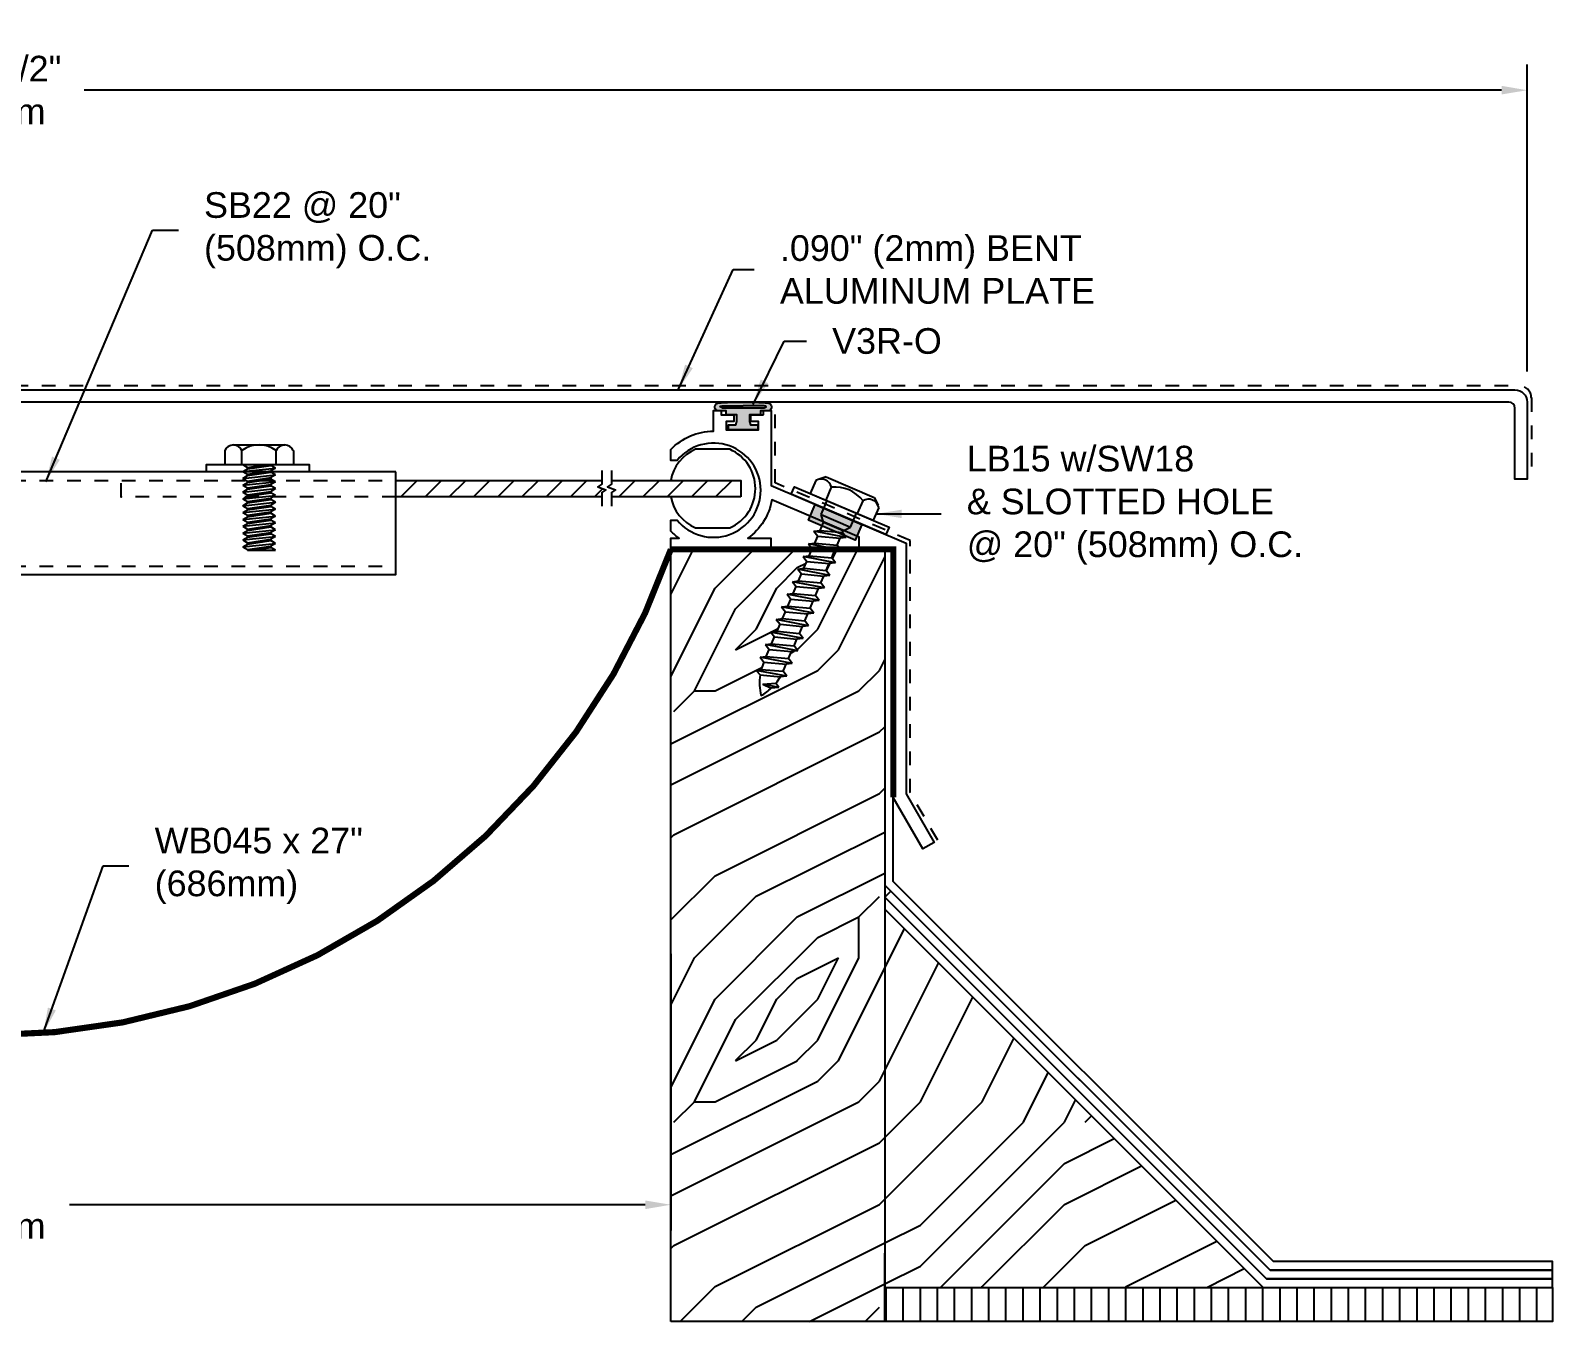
# Model space of a CAD drawing. Header units: inches. Extents: x -5.2 to 61.5, y 1.5 to 13.2.
# Drawn here: x 8.76 to 19.86, y 1.55 to 10.97 of the extents above; entities that cross this region are included whole.
import ezdxf

# ---------------------------------------------------------------- set-up
doc = ezdxf.new("R2010")
doc.units = ezdxf.units.IN
doc.header["$LTSCALE"] = 0.25
doc.header["$MEASUREMENT"] = 0
doc.linetypes.add('DASHED2', pattern=[0.375, 0.25, -0.125])
doc.linetypes.add('HIDDEN', pattern=[0.375, 0.25, -0.125])
for name, color, linetype in [('ANCHORS', 4, 'Continuous'), ('CONDITIONS', 1, 'Continuous'), ('DIMENSIONS', 3, 'Continuous'), ('FILLERS', 2, 'Continuous'), ('METALS', 7, 'Continuous'), ('TEXT', 2, 'Continuous')]:
    doc.layers.add(name, color=color, linetype=linetype)
doc.styles.add('ARIAL', font='arial.ttf')
doc.dimstyles.new('Arial', dxfattribs={"dimtxt": 0.1875, "dimasz": 0.1875, "dimexe": 0.1875, "dimexo": 0.1875, "dimgap": 0.1875, "dimtad": 0, "dimtih": 1, "dimtoh": 1, "dimdec": 4, "dimzin": 3, "dimdsep": 46, "dimlunit": 4, "dimtxsty": 'ARIAL', "dimcen": 0.125, "dimadec": 0, "dimazin": 0, "dimtfac": 1, "dimtdec": 4, "dimtofl": 0, "dimtmove": 0, "dimatfit": 3, "dimfxl": 0, "dimfrac": 2, "dimtolj": 1, "dimtzin": 0, "dimarcsym": 0})
pattern_1 = [(0, (4.6, 0.15), (3, 3), [0.15, -2.85]), (90, (5.8, 1.2), (-3, 3), [0.3, -2.7]), (45, (5.2, 0.9), (3e-16, 3), [0.2121, -0.6363, 0.2121, -0.4242, 1.485, -1.27294]), (45, (4.45, 0), (3e-16, 3), [0.21213, -0.42426, 0.21213, -3.39412]), (45, (5.5, 0.3), (3e-16, 3), [0.21213, -4.0305]), (45, (5.8, 0.15), (3e-16, 3), [0.21213, -4.0305]), (45, (5.35, 0.45), (3e-16, 3), [0.21213, -4.0305]), (45, (5.2, 0.6), (3e-16, 3), [0.42426, -3.8184]), (45, (5.95, 2.85), (3e-16, 3), [0.42426, -3.8184]), (45, (4.9, 0.75), (3e-16, 3), [0.8485, -3.3941]), (45, (4.75, 0.9), (3e-16, 3), [0.8485, -3.3941]), (45, (6.7, 1.8), (3e-16, 3), [0.8485, -3.3941]), (45, (4.6, 1.2), (3e-16, 3), [0.6364, -3.60624]), (45, (4, 1.65), (3e-16, 3), [0.6364, -3.60624]), (45, (4.3, 1.35), (3e-16, 3), [0.6364, -3.60624]), (45, (6.25, 2.25), (3e-16, 3), [1.06066, -3.182]), (45, (5.95, 2.4), (3e-16, 3), [1.06066, -3.182]), (45, (6.25, 1.65), (3e-16, 3), [1.4849, -2.7577]), (26.565, (4.9, 0.45), (3, 1e-09), [0.3354, -6.3728]), (26.565, (5.5, 1.35), (3, 1e-09), [0.3354, -6.3728]), (26.565, (5.35, 1.05), (3, 1e-09), [0.3354, -6.3728]), (26.565, (4.75, 0.15), (3, 1e-09), [0.6708, -6.0374]), (26.565, (5.35, 1.5), (3, 1e-09), [1.00623, -5.70197]), (26.565, (5.05, 1.65), (3, 1e-09), [1.34164, -5.36656]), (26.565, (4.75, 1.8), (3, 1e-09), [1.34164, -5.36656]), (26.565, (4.3, 2.7), (3, 1e-09), [1.34164, -5.36656]), (26.565, (4.3, 2.4), (3, 1e-09), [1.67705, -5.03115]), (26.565, (4.45, 2.1), (3, 1e-09), [1.67705, -5.03115]), (63.435, (5.5, 0.9), (2e-10, 3), [0.3354, -6.3728]), (63.435, (5.05, 0.6), (2e-10, 3), [0.3354, -6.3728]), (63.435, (4.6, 0.15), (2e-10, 3), [0.6708, -6.0374]), (63.435, (5.5, 0.6), (2e-10, 3), [0.6708, -6.0374]), (63.435, (4.3, 0), (2e-10, 3), [1.00623, -5.70197]), (63.435, (4, 0), (2e-10, 3), [1.34164, -5.36656]), (63.435, (6.7, 0.15), (2e-10, 3), [1.34164, -5.36656]), (63.435, (5.65, 0.45), (2e-10, 3), [1.34164, -5.36656]), (63.435, (6.25, 0.15), (2e-10, 3), [1.67705, -5.03115]), (63.435, (5.95, 0.3), (2e-10, 3), [1.67705, -5.03115])]

# ---------------------------------------------------------------- blocks, each defined once
blk = doc.blocks.new('*D3')
at = {"layer": 'Defpoints', "color": 0}
for p in [(3.429, 4.418), (13.429, 4.418), (13.429, 2.4)]:
    blk.add_point(p, dxfattribs=at)
at = {"layer": 'DIMENSIONS', "color": 0, "lineweight": -2}
for p, q in [((3.429, 4.231), (3.429, 2.212)), ((13.429, 4.231), (13.429, 2.212)), ((3.617, 2.4), (7.817, 2.4)), ((13.242, 2.4), (9.041, 2.4))]:
    blk.add_line(p, q, dxfattribs=at)
at = {"layer": 'DIMENSIONS', "color": 0}
for points in [[(3.617, 2.431), (3.617, 2.368), (3.429, 2.4)], [(13.242, 2.431), (13.242, 2.368), (13.429, 2.4)]]:
    blk.add_solid(points, dxfattribs=at)
at = {"layer": 'DIMENSIONS', "color": 0, "insert": (8.429, 2.4), "char_height": 0.1875, "attachment_point": 5, "style": 'ARIAL'}
blk.add_mtext('\\A1;10"\\P254mm', dxfattribs=at)
blk = doc.blocks.new('*D4')
at = {"layer": 'Defpoints', "color": 0}
for p in [(19.679, 10.538), (-2.821, 8.261), (19.679, 8.296)]:
    blk.add_point(p, dxfattribs=at)
at = {"layer": 'DIMENSIONS', "color": 0, "lineweight": -2}
for p, q in [((-2.821, 8.448), (-2.821, 10.726)), ((19.679, 8.484), (19.679, 10.726)), ((-2.633, 10.538), (7.71, 10.538)), ((19.492, 10.538), (9.148, 10.538))]:
    blk.add_line(p, q, dxfattribs=at)
at = {"layer": 'DIMENSIONS', "color": 0}
for points in [[(-2.633, 10.57), (-2.633, 10.507), (-2.821, 10.538)], [(19.492, 10.57), (19.492, 10.507), (19.679, 10.538)]]:
    blk.add_solid(points, dxfattribs=at)
at = {"layer": 'DIMENSIONS', "color": 0, "insert": (8.429, 10.538), "char_height": 0.1875, "attachment_point": 5, "style": 'ARIAL'}
blk.add_mtext('\\A1;1\'-10 1/2"\\P572mm', dxfattribs=at)
blk = doc.blocks.new('LB15')
for p, q in [((-0.19, 0.156), (-0.238, 0.116)), ((-0.19, 0.156), (0.19, 0.156)), ((0.19, 0.156), (0.238, 0.116)), ((-0.25, 0.102), (-0.25, 0)), ((-0.25, 0), (0.25, 0)), ((-0.125, 0), (-0.125, 0.102)), ((-0.117, -0.112), (-0.117, 0)), ((0.117, -0.112), (0.117, 0)), ((0.125, 0), (0.125, 0.102)), ((0.25, 0.102), (0.25, 0)), ((-0.078, -0.158), (-0.117, -0.112)), ((-0.117, -0.112), (0.117, -0.112)), ((0.117, -0.194), (-0.117, -0.244)), ((-0.117, -0.244), (-0.078, -0.221)), ((-0.078, -0.221), (-0.078, -0.158)), ((0.078, -0.158), (-0.078, -0.158)), ((-0.078, -0.221), (0.078, -0.171)), ((-0.078, -0.266), (0.078, -0.216)), ((0.078, -0.158), (0.117, -0.112)), ((0.078, -0.171), (0.078, -0.158)), ((0.117, -0.194), (0.078, -0.171)), ((0.117, -0.194), (0.078, -0.216)), ((0.078, -0.271), (0.078, -0.216)), ((-0.117, -0.244), (-0.078, -0.266)), ((0.117, -0.294), (-0.117, -0.344)), ((-0.117, -0.344), (-0.078, -0.321)), ((-0.078, -0.321), (-0.078, -0.266)), ((-0.078, -0.321), (0.078, -0.271)), ((-0.078, -0.366), (0.078, -0.316)), ((0.117, -0.294), (0.078, -0.271)), ((0.117, -0.294), (0.078, -0.316)), ((0.078, -0.371), (0.078, -0.316)), ((-0.117, -0.344), (-0.078, -0.366)), ((0.117, -0.394), (-0.117, -0.444)), ((-0.117, -0.444), (-0.078, -0.421)), ((-0.117, -0.444), (-0.078, -0.466)), ((-0.078, -0.421), (-0.078, -0.366)), ((-0.078, -0.421), (0.078, -0.371)), ((-0.078, -0.466), (0.078, -0.416)), ((0.117, -0.394), (0.078, -0.371)), ((0.117, -0.394), (0.078, -0.416)), ((0.078, -0.471), (0.078, -0.416)), ((0.117, -0.494), (-0.117, -0.544)), ((-0.117, -0.544), (-0.078, -0.521)), ((-0.117, -0.544), (-0.078, -0.566)), ((-0.078, -0.521), (-0.078, -0.466)), ((-0.078, -0.521), (0.078, -0.471)), ((-0.078, -0.566), (0.078, -0.516)), ((0.117, -0.494), (0.078, -0.471)), ((0.117, -0.494), (0.078, -0.516)), ((0.078, -0.571), (0.078, -0.516)), ((0.117, -0.594), (-0.117, -0.644)), ((-0.117, -0.644), (-0.078, -0.621)), ((-0.117, -0.644), (-0.078, -0.666)), ((-0.078, -0.621), (-0.078, -0.566)), ((-0.078, -0.621), (0.078, -0.571)), ((-0.078, -0.666), (0.078, -0.616)), ((-0.078, -0.721), (-0.078, -0.666)), ((0.117, -0.594), (0.078, -0.571)), ((0.117, -0.594), (0.078, -0.616)), ((0.078, -0.671), (0.078, -0.616)), ((0.117, -0.694), (-0.117, -0.744)), ((-0.117, -0.744), (-0.078, -0.721)), ((-0.117, -0.744), (-0.078, -0.766)), ((-0.078, -0.721), (0.078, -0.671)), ((-0.078, -0.766), (0.078, -0.716)), ((-0.078, -0.821), (-0.078, -0.766)), ((-0.078, -0.821), (0.078, -0.771)), ((0.117, -0.694), (0.078, -0.671)), ((0.117, -0.694), (0.078, -0.716)), ((0.078, -0.771), (0.078, -0.716)), ((0.117, -0.794), (0.078, -0.771)), ((0.117, -0.794), (-0.117, -0.844)), ((-0.117, -0.844), (-0.078, -0.821)), ((-0.117, -0.844), (-0.078, -0.866)), ((-0.078, -0.866), (0.078, -0.816)), ((-0.078, -0.921), (-0.078, -0.866)), ((-0.078, -0.921), (0.078, -0.871)), ((0.117, -0.794), (0.078, -0.816)), ((0.078, -0.871), (0.078, -0.816)), ((0.117, -0.894), (0.078, -0.871)), ((0.117, -0.894), (-0.117, -0.944)), ((-0.117, -0.944), (-0.078, -0.921)), ((-0.117, -0.944), (-0.078, -0.966)), ((0.117, -0.994), (-0.117, -1.044)), ((-0.078, -0.966), (0.078, -0.916)), ((-0.078, -1.021), (-0.078, -0.966)), ((-0.078, -1.021), (0.078, -0.971)), ((0.117, -0.894), (0.078, -0.916)), ((0.078, -0.971), (0.078, -0.916)), ((0.117, -0.994), (0.078, -0.971)), ((0.117, -0.994), (0.078, -1.016)), ((-0.117, -1.044), (-0.078, -1.021)), ((-0.117, -1.044), (-0.078, -1.066)), ((0.117, -1.094), (-0.117, -1.144)), ((-0.078, -1.066), (0.078, -1.016)), ((-0.078, -1.121), (-0.078, -1.066)), ((-0.078, -1.121), (0.078, -1.071)), ((0.078, -1.071), (0.078, -1.016)), ((0.117, -1.094), (0.078, -1.071)), ((0.117, -1.094), (0.078, -1.116)), ((-0.117, -1.144), (-0.078, -1.121)), ((-0.117, -1.144), (-0.078, -1.166)), ((0.117, -1.194), (-0.117, -1.244)), ((-0.117, -1.244), (-0.078, -1.221)), ((-0.078, -1.166), (0.078, -1.116)), ((-0.078, -1.221), (-0.078, -1.166)), ((-0.078, -1.221), (0.078, -1.171)), ((-0.078, -1.266), (0.078, -1.216)), ((0.078, -1.171), (0.078, -1.116)), ((0.117, -1.194), (0.078, -1.171)), ((0.117, -1.194), (0.078, -1.216)), ((0.078, -1.266), (0.078, -1.216)), ((-0.117, -1.244), (-0.078, -1.266)), ((0.117, -1.294), (-0.105, -1.344)), ((-0.105, -1.344), (-0.074, -1.323)), ((-0.074, -1.323), (0.078, -1.271)), ((-0.066, -1.362), (0.075, -1.317)), ((0.117, -1.294), (0.075, -1.317)), ((0.117, -1.294), (0.078, -1.271)), ((-0.105, -1.344), (-0.066, -1.362)), ((-0.022, -1.418), (0.063, -1.374)), ((0.096, -1.393), (-0.022, -1.418)), ((-0.022, -1.418), (0.047, -1.42)), ((0.096, -1.393), (0.047, -1.42)), ((0.096, -1.393), (0.063, -1.374))]:
    blk.add_line(p, q)
for centre, radius, start, end in [((-0.188, 0.057), 0.077, 35.7751, 144.2249), ((0, -0.126), 0.26, 61.2813, 118.7187), ((0.187, 0.057), 0.077, 35.7751, 144.2249), ((0.311, -1.266), 0.389, 180, 188.3837), ((-0.311, -1.266), 0.389, 343.9655, 352.4485), ((-0.311, -1.266), 0.389, 359.2771, 0), ((0.311, -1.266), 0.389, 194.3207, 216.9667), ((-0.311, -1.266), 0.389, 323.0333, 336.7752)]:
    blk.add_arc(centre, radius, start, end)
blk = doc.blocks.new('H1458S')
for p, q in [((-0.188, 0.144), (0.187, 0.144)), ((-0.25, 0.104), (-0.25, 0)), ((-0.25, 0), (0.25, 0)), ((-0.125, 0), (-0.125, 0.104)), ((-0.119, 0), (-0.085, -0.02)), ((-0.085, -0.02), (0.048, 0)), ((0.125, 0), (0.125, 0.104)), ((0.25, 0.104), (0.25, 0)), ((-0.119, -0.05), (0.119, -0.025)), ((-0.119, -0.05), (-0.085, -0.03)), ((-0.119, -0.05), (-0.085, -0.07)), ((-0.119, -0.1), (0.119, -0.075)), ((-0.119, -0.1), (-0.085, -0.08)), ((-0.119, -0.1), (-0.085, -0.12)), ((-0.085, -0.03), (0.085, -0.005)), ((-0.085, -0.02), (-0.085, -0.03)), ((-0.085, -0.07), (0.085, -0.045)), ((-0.085, -0.08), (0.085, -0.055)), ((-0.085, -0.07), (-0.085, -0.08)), ((-0.085, -0.12), (0.085, -0.095)), ((-0.085, -0.13), (0.085, -0.105)), ((0.094, 0), (0.085, -0.005)), ((0.119, -0.025), (0.085, -0.005)), ((0.119, -0.025), (0.085, -0.045)), ((0.085, -0.045), (0.085, -0.055)), ((0.119, -0.075), (0.085, -0.055)), ((0.119, -0.075), (0.085, -0.095)), ((0.085, -0.095), (0.085, -0.105)), ((0.119, -0.125), (0.085, -0.105)), ((-0.119, -0.15), (0.119, -0.125)), ((-0.119, -0.15), (-0.085, -0.13)), ((-0.119, -0.15), (-0.085, -0.17)), ((-0.119, -0.2), (0.119, -0.175)), ((-0.119, -0.2), (-0.085, -0.18)), ((-0.119, -0.2), (-0.085, -0.22)), ((-0.085, -0.12), (-0.085, -0.13)), ((-0.085, -0.17), (0.085, -0.145)), ((-0.085, -0.18), (0.085, -0.155)), ((-0.085, -0.17), (-0.085, -0.18)), ((-0.085, -0.22), (0.085, -0.195)), ((-0.085, -0.23), (0.085, -0.205)), ((-0.085, -0.22), (-0.085, -0.23)), ((0.119, -0.125), (0.085, -0.145)), ((0.085, -0.145), (0.085, -0.155)), ((0.119, -0.175), (0.085, -0.155)), ((0.119, -0.175), (0.085, -0.195)), ((0.085, -0.195), (0.085, -0.205)), ((0.119, -0.225), (0.085, -0.205)), ((-0.119, -0.25), (0.119, -0.225)), ((-0.119, -0.25), (-0.085, -0.23)), ((-0.119, -0.25), (-0.085, -0.27)), ((-0.119, -0.3), (0.119, -0.275)), ((-0.119, -0.3), (-0.085, -0.28)), ((-0.119, -0.3), (-0.085, -0.32)), ((-0.119, -0.35), (0.119, -0.325)), ((-0.119, -0.35), (-0.085, -0.33)), ((-0.085, -0.27), (0.085, -0.245)), ((-0.085, -0.28), (0.085, -0.255)), ((-0.085, -0.27), (-0.085, -0.28)), ((-0.085, -0.32), (0.085, -0.295)), ((-0.085, -0.33), (0.085, -0.305)), ((-0.085, -0.32), (-0.085, -0.33)), ((0.119, -0.225), (0.085, -0.245)), ((0.085, -0.245), (0.085, -0.255)), ((0.119, -0.275), (0.085, -0.255)), ((0.119, -0.275), (0.085, -0.295)), ((0.085, -0.295), (0.085, -0.305)), ((0.119, -0.325), (0.085, -0.305)), ((0.119, -0.325), (0.085, -0.345)), ((-0.119, -0.35), (-0.085, -0.37)), ((-0.119, -0.4), (0.119, -0.375)), ((-0.119, -0.4), (-0.085, -0.38)), ((-0.119, -0.4), (-0.085, -0.42)), ((-0.119, -0.45), (0.119, -0.425)), ((-0.119, -0.45), (-0.085, -0.43)), ((-0.085, -0.37), (0.085, -0.345)), ((-0.085, -0.38), (0.085, -0.355)), ((-0.085, -0.37), (-0.085, -0.38)), ((-0.085, -0.42), (0.085, -0.395)), ((-0.085, -0.43), (0.085, -0.405)), ((-0.085, -0.42), (-0.085, -0.43)), ((0.085, -0.345), (0.085, -0.355)), ((0.119, -0.375), (0.085, -0.355)), ((0.119, -0.375), (0.085, -0.395)), ((0.085, -0.395), (0.085, -0.405)), ((0.119, -0.425), (0.085, -0.405)), ((0.119, -0.425), (0.085, -0.445)), ((-0.119, -0.45), (-0.085, -0.47)), ((-0.119, -0.5), (0.119, -0.475)), ((-0.119, -0.5), (-0.085, -0.48)), ((-0.119, -0.5), (-0.085, -0.52)), ((-0.119, -0.55), (0.119, -0.525)), ((-0.119, -0.55), (-0.085, -0.53)), ((-0.119, -0.55), (-0.085, -0.57)), ((-0.085, -0.47), (0.085, -0.445)), ((-0.085, -0.48), (0.085, -0.455)), ((-0.085, -0.47), (-0.085, -0.48)), ((-0.085, -0.52), (0.085, -0.495)), ((-0.085, -0.53), (0.085, -0.505)), ((-0.085, -0.52), (-0.085, -0.53)), ((-0.085, -0.57), (0.085, -0.545)), ((-0.085, -0.58), (0.085, -0.555)), ((0.085, -0.445), (0.085, -0.455)), ((0.119, -0.475), (0.085, -0.455)), ((0.119, -0.475), (0.085, -0.495)), ((0.085, -0.495), (0.085, -0.505)), ((0.119, -0.525), (0.085, -0.505)), ((0.119, -0.525), (0.085, -0.545)), ((0.085, -0.545), (0.085, -0.555)), ((0.119, -0.575), (0.085, -0.555)), ((-0.119, -0.6), (0.119, -0.575)), ((-0.119, -0.6), (-0.085, -0.58)), ((-0.119, -0.6), (-0.085, -0.62)), ((-0.085, -0.57), (-0.085, -0.58)), ((-0.085, -0.62), (0.085, -0.595)), ((-0.085, -0.62), (-0.085, -0.625)), ((-0.085, -0.625), (0.119, -0.625)), ((-0.048, -0.625), (0.085, -0.605)), ((0.119, -0.575), (0.085, -0.595)), ((0.085, -0.595), (0.085, -0.605)), ((0.119, -0.625), (0.085, -0.605))]:
    blk.add_line(p, q)
for centre, radius, start, end in [((-0.188, 0.075), 0.0688, 24.7615, 155.2385), ((0, -0.071), 0.215, 54.5107, 125.4893), ((0.187, 0.075), 0.0688, 24.7615, 155.2385)]:
    blk.add_arc(centre, radius, start, end)
blk = doc.blocks.new('RIVNUT')
for p, q in [((-0.143, 0.381), (-0.143, -0.063)), ((-0.143, 0.381), (0.189, 0.381)), ((0.189, 0.381), (0.189, -0.063)), ((-0.143, -0.063), (0.189, -0.063)), ((-0.144, -0.119), (0.191, -0.119))]:
    blk.add_line(p, q)
for centre, start, end in [((-0.143, -0.091), 90, 267.037), ((0.189, -0.091), 272.963, 90)]:
    blk.add_arc(centre, 0.028, start, end)
blk = doc.blocks.new('SB22')
at = {"layer": 'METALS'}
h = blk.add_hatch(dxfattribs=at)
h.set_pattern_fill('ANSI31', color=256, style=0)
h.paths.add_polyline_path([(3.907, 7.661), (3.907, 7.689), (3.391, 7.689), (3.391, 7.569), (3.907, 7.569), (3.907, 7.601), (3.935, 7.62), (3.878, 7.641)])
h.paths.add_polyline_path([(5.422, 7.689), (3.977, 7.689), (3.977, 7.661), (3.948, 7.641), (4.005, 7.62), (3.977, 7.601), (3.977, 7.569), (5.422, 7.569)])
h.paths.add_polyline_path([(12.954, 7.62), (12.896, 7.641), (12.925, 7.661), (12.925, 7.689), (11.421, 7.689), (11.421, 7.569), (12.925, 7.569), (12.925, 7.601)])
h.paths.add_polyline_path([(13.939, 7.689), (13.428, 7.689), (12.995, 7.689), (12.995, 7.661), (12.966, 7.641), (13.024, 7.62), (12.995, 7.601), (12.995, 7.569), (13.939, 7.569)])
blk.add_line((7.413, 7.569), (7.413, 7.689))
at = {"linetype": 'HIDDEN'}
blk.add_line((5.422, 7.569), (7.413, 7.569), dxfattribs=at)
for points in [[(3.432, 7.555), (3.391, 7.569), (3.391, 7.689), (3.432, 7.704, 0.233897), (3.254, 7.916), (3.004, 7.916, 0.654654), (3.004, 7.343), (3.254, 7.343, 0.233897)], [(13.939, 7.569), (13.428, 7.569, 0.246328), (13.609, 7.343), (13.859, 7.343, 0.654654), (13.859, 7.916), (13.609, 7.916, 0.246328), (13.428, 7.689), (13.939, 7.689)]]:
    blk.add_lwpolyline(points, format="xyb", close=True)
blk.add_lwpolyline([(6.037, 7.752), (6.037, 7.804), (6.787, 7.804), (6.787, 7.752)], close=True)
for points in [[(3.907, 7.761), (3.907, 7.661), (3.878, 7.641), (3.935, 7.62), (3.907, 7.601), (3.907, 7.501)], [(3.977, 7.761), (3.977, 7.661), (3.948, 7.641), (4.005, 7.62), (3.977, 7.601), (3.977, 7.501)], [(12.925, 7.761), (12.925, 7.661), (12.896, 7.641), (12.954, 7.62), (12.925, 7.601), (12.925, 7.501)], [(12.995, 7.761), (12.995, 7.661), (12.966, 7.641), (13.024, 7.62), (12.995, 7.601), (12.995, 7.501)]]:
    blk.add_lwpolyline(points)
at = {"linetype": 'ByBlock'}
for p in [(5.422, 7.752), (5.422, 7.001)]:
    blk.add_point(p, dxfattribs=at)
at = {"layer": 'METALS', "linetype": 'HIDDEN'}
for p, q in [((5.422, 7.689), (11.421, 7.689)), ((9.417, 7.569), (9.417, 7.689)), ((11.421, 7.569), (9.417, 7.569)), ((5.422, 7.063), (11.421, 7.063))]:
    blk.add_line(p, q, dxfattribs=at)
at = {"layer": 'METALS'}
blk.add_line((5.422, 7.002), (11.421, 7.002), dxfattribs=at)
for points in [[(10.039, 7.752), (10.039, 7.804), (10.789, 7.804), (10.789, 7.752)], [(11.421, 7.752), (5.422, 7.752), (5.422, 7.002), (11.421, 7.002)]]:
    blk.add_lwpolyline(points, close=True, dxfattribs=at)
for points in [[(3.907, 7.569), (3.391, 7.569), (3.391, 7.689), (3.907, 7.689)], [(3.977, 7.689), (5.422, 7.689), (5.422, 7.569), (3.977, 7.569)], [(12.925, 7.569), (11.421, 7.569), (11.421, 7.689), (12.925, 7.689)], [(12.995, 7.689), (13.939, 7.689)], [(13.939, 7.569), (12.995, 7.569)]]:
    blk.add_lwpolyline(points, dxfattribs=at)
at = {"layer": 'METALS', "linetype": 'HIDDEN'}
blk.add_point((9.417, 7.569), dxfattribs=at)
at = {"layer": 'ANCHORS'}
for p in [(6.422, 7.804), (10.424, 7.804)]:
    blk.add_blockref('H1458S', p, dxfattribs=at)
at = {"layer": 'METALS'}
blk.add_blockref('RIVNUT', (8.398, 7.065), dxfattribs=at)
blk = doc.blocks.new('v3rforfr')
h = blk.add_hatch(color=256)
h.paths.add_polyline_path([(2.901, 8.261, 0.015465), (2.718, 8.255, 0.726897), (2.713, 8.198), (2.776, 8.198), (2.776, 8.167), (2.855, 8.167), (2.855, 8.12), (2.849, 8.094), (2.794, 8.094), (2.794, 8.059), (3.009, 8.059), (3.009, 8.094), (2.954, 8.094), (2.948, 8.12), (2.948, 8.167), (3.026, 8.167), (3.026, 8.198), (3.09, 8.198, 0.726897), (3.085, 8.255, 0.015465)])
edge = h.paths.add_edge_path(flags=16)
edge.add_spline(control_points=[(2.901, 8.233), (3.005, 8.232), (3.103, 8.241), (3.058, 8.22), (3.057, 8.22)], knot_values=[0.028497, 0.028497, 0.028497, 0.028497, 0.196688, 0.201023, 0.201023, 0.201023, 0.201023], degree=3, periodic=0)
edge.add_line((3.057, 8.22), (2.746, 8.22))
edge.add_spline(control_points=[(2.746, 8.22), (2.745, 8.22), (2.7, 8.241), (2.798, 8.232), (2.901, 8.233)], knot_values=[0.028497, 0.028497, 0.028497, 0.028497, 0.032831, 0.201023, 0.201023, 0.201023, 0.201023], degree=3, periodic=0)
blk.add_lwpolyline([(2.855, 8.12), (2.849, 8.094), (2.794, 8.094), (2.794, 8.059), (3.009, 8.059), (3.009, 8.094), (2.954, 8.094), (2.948, 8.12), (2.948, 8.167), (3.026, 8.167), (3.026, 8.198), (3.09, 8.198, 0.726897), (3.085, 8.255, 0.015465), (2.901, 8.261, 0.015465), (2.718, 8.255, 0.726897), (2.713, 8.198), (2.776, 8.198), (2.776, 8.167), (2.855, 8.167)], format="xyb", close=True)
blk.add_lwpolyline([(3.057, 8.22), (2.746, 8.22)])
for points in [[(2.746, 8.22), (2.745, 8.22), (2.7, 8.241), (2.798, 8.232), (2.901, 8.233)], [(3.057, 8.22), (3.058, 8.22), (3.103, 8.241), (3.005, 8.232), (2.901, 8.233)]]:
    blk.add_open_spline(points, degree=3, knots=[0.028497, 0.028497, 0.028497, 0.028497, 0.0328313, 0.2010226, 0.2010226, 0.2010226, 0.2010226])
blk = doc.blocks.new('SD10A')
blk.add_lwpolyline([(1.046, 13.97), (1.046, 14.001), (0.991, 14.001), (0.991, 13.454), (0.005, 13.033), (0.005, 11.202), (-0.199, 10.848), (-0.117, 10.801), (0.099, 11.176), (0.099, 12.989), (0.349, 12.989), (0.349, 13.078), (0.986, 13.35, 0.199618), (1.161, 13.069), (0.992, 13.069), (0.992, 12.989), (1.722, 12.989), (1.722, 13.069), (1.662, 13.069, 0.046772), (1.722, 13.122), (1.722, 13.202), (1.677, 13.202, -2.798648), (1.677, 13.638), (1.722, 13.638), (1.722, 13.718, 0.204293), (1.411, 13.851), (1.411, 14.001), (1.356, 14.001), (1.356, 13.97), (1.264, 13.97), (1.264, 13.923), (1.319, 13.923), (1.319, 13.861), (1.084, 13.861), (1.084, 13.923), (1.139, 13.923), (1.139, 13.97)], format="xyb", close=True)

msp = doc.modelspace()

# ---------------------------------------------------------------- hatches: boundary and pattern name
at = {"layer": 'CONDITIONS'}
h = msp.add_hatch(dxfattribs=at)
h.set_pattern_fill('WOODFACE', color=256, scale=3, style=0)
h.set_pattern_definition(pattern_1)
h.paths.add_polyline_path([(14.99078, 7.18619), (14.80328, 7.18619), (14.66442, 7.18619), (14.66927, 7.17972), (14.62449, 7.17432), (14.60293, 7.12383), (14.63, 7.08775), (14.58522, 7.08235), (14.56366, 7.03186), (14.59073, 6.99578), (14.54595, 6.99038), (14.5244, 6.9399), (14.55147, 6.90382), (14.50668, 6.89841), (14.48513, 6.84793), (14.5122, 6.81185), (14.46742, 6.80645), (14.44586, 6.75596), (14.47293, 6.71988), (14.42815, 6.71448), (14.40659, 6.66399), (14.43366, 6.62791), (14.38888, 6.62251), (14.36732, 6.57203), (14.39439, 6.53595), (14.34961, 6.53054), (14.32806, 6.48006), (14.35513, 6.44398), (14.31034, 6.43858), (14.28879, 6.38809), (14.31586, 6.35201), (14.27108, 6.34661), (14.24951, 6.2961), (14.27659, 6.26004), (14.22829, 6.25497, -0.03703098), (14.19538, 6.20783), (14.21838, 6.17718), (14.1623, 6.17204, -0.06003224), (14.08782, 6.11635, -0.09913477), (14.0811, 6.26883), (14.05278, 6.30124), (14.08931, 6.30823, -0.03659691), (14.10774, 6.36198), (14.08067, 6.39806), (14.12546, 6.40346), (14.14701, 6.45395), (14.11994, 6.49003), (14.16472, 6.49543), (14.18628, 6.54592), (14.15921, 6.582), (14.20399, 6.5874), (14.22555, 6.63788), (14.19848, 6.67396), (14.24326, 6.67937), (14.26482, 6.72985), (14.23775, 6.76593), (14.28253, 6.77133), (14.30408, 6.82182), (14.27701, 6.8579), (14.3218, 6.8633), (14.34335, 6.91379), (14.31628, 6.94987), (14.36106, 6.95527), (14.38262, 7.00575), (14.35555, 7.04183), (14.40033, 7.04724), (14.42189, 7.09772), (14.39482, 7.1338), (14.4396, 7.1392), (14.45966, 7.18619), (13.42928, 7.18619, -0.00482274), (13.42928, 7.16689), (13.42928, 1.54691), (14.99078, 1.54691), (14.99078, 2.04691)])
h.paths.add_polyline_path([(12.31093, 5.52607), (13.47311, 5.52607), (13.47311, 5.09084), (12.31093, 5.09084)], flags=9)
h = msp.add_hatch(dxfattribs=at)
h.set_pattern_fill('WOODFACE', color=256, scale=3, style=0)
h.set_pattern_definition(pattern_1)
h.paths.add_polyline_path([(14.99078, 1.79691), (17.75097, 1.79691), (14.99078, 4.55711)])
h = msp.add_hatch(dxfattribs=at)
h.set_pattern_fill('ANSI31', color=256, angle=45, style=0)
h.set_pattern_definition([(90, (4, 0), (-0.125, 3e-17), [])])
h.paths.add_polyline_path([(19.86419, 1.54691), (19.86419, 1.79691), (17.75097, 1.79691), (14.99078, 1.79691), (14.99078, 1.54691)])
at = {"layer": 'METALS'}
msp.add_hatch(color=256, dxfattribs=at).paths.add_polyline_path([(14.4834, 7.51322), (14.43432, 7.39826), (14.77407, 7.25319), (14.82315, 7.36815)])

# ---------------------------------------------------------------- linework, layer by layer
at = {"layer": 'CONDITIONS'}
msp.add_line((14.99078, 1.54691), (14.99078, 2.04691), dxfattribs=at)
for points in [[(13.42928, 1.54691), (13.42928, 7.18619), (14.99078, 7.18619), (14.99078, 1.54691)], [(14.99078, 4.73388), (17.80275, 1.92191), (19.86419, 1.92191), (19.86419, 1.98441), (17.82864, 1.98441), (15.05253, 4.75977), (15.05253, 7.18619), (14.99078, 7.18619)], [(15.03497, 4.68969), (14.99078, 4.6455), (17.77686, 1.85941), (19.86419, 1.85941), (19.86419, 1.92191), (17.80275, 1.92191)]]:
    msp.add_lwpolyline(points, close=True, dxfattribs=at)
for points in [[(14.99078, 4.55711), (17.75097, 1.79691), (19.86419, 1.79691), (19.86419, 1.85941), (17.77686, 1.85941), (15.03497, 4.6013)], [(14.99078, 1.79691), (19.86419, 1.79691), (19.86419, 1.54691), (14.99078, 1.54691)]]:
    msp.add_lwpolyline(points, dxfattribs=at)
at = {"layer": 'FILLERS'}
msp.add_lwpolyline([(1.80603, 5.37369, 0.045, 0.045, 0), (1.80528, 7.18619, 0.045, 0.045, 0), (3.42928, 7.18619, 0.045, 0.045, 0.70995439), (13.42928, 7.18619, 0.045, 0.045, 0), (15.05328, 7.18619, 0.045, 0.045, 0), (15.05253, 5.37369, 0, 0, 0)], format="xyseb", dxfattribs=at)
at = {"layer": 'METALS', "linetype": 'DASHED2'}
msp.add_lwpolyline([(-2.85074, 7.69831), (-2.85074, 8.29081, -0.41421356), (-2.76074, 8.38081), (19.61929, 8.38081, -0.41421356), (19.70929, 8.29081), (19.70929, 7.69831)], format="xyb", dxfattribs=at)
at = {"layer": 'METALS'}
msp.add_lwpolyline([(-2.73074, 7.69831), (-2.82074, 7.69831), (-2.82074, 8.26081, -0.41421356), (-2.73074, 8.35081), (19.58929, 8.35081, -0.41421356), (19.67929, 8.26081), (19.67929, 7.69831), (19.58929, 7.69831), (19.58929, 8.21581, 0.41421356), (19.54429, 8.26081), (-2.68574, 8.26081, 0.41421356), (-2.73074, 8.21581), (-2.73074, 7.69831)], format="xyb", dxfattribs=at)
at = {"layer": 'METALS', "linetype": 'DASHED2'}
msp.add_lwpolyline([(15.37717, 5.06119), (15.17628, 5.40914), (15.17628, 7.25), (14.19028, 7.671), (14.19028, 8.19819)], dxfattribs=at)
at = {"layer": 'METALS'}
msp.add_lwpolyline([(14.99815, 7.29343), (14.3084, 7.58794), (14.33196, 7.64312), (15.02172, 7.34861)], close=True, dxfattribs=at)
msp.add_lwpolyline([(14.4834, 7.51322), (14.82315, 7.36815), (14.77407, 7.25319), (14.43432, 7.39826), (14.4834, 7.51322)], dxfattribs=at)

# ---------------------------------------------------------------- block references
at = {"xscale": -1}
msp.add_blockref('SD10A', (15.15166, -5.80279), dxfattribs=at)
at = {"layer": 'ANCHORS', "rotation": 336.8785990997436}
msp.add_blockref('LB15', (14.67684, 7.49587), dxfattribs=at)
at = {"layer": 'FILLERS', "xscale": -1}
msp.add_blockref('v3rforfr', (16.85855, 0), dxfattribs=at)
at = {"layer": 'METALS'}
msp.add_blockref('SB22', (0, 0), dxfattribs=at)

# ---------------------------------------------------------------- texts
at = {"layer": 'TEXT', "char_height": 0.1875, "attachment_point": 4, "style": 'ARIAL'}
for s, insert in [('SB22 @ 20"\\P(508mm) O.C.', (10.02206, 9.51533)), ('.090" (2mm) BENT\\PALUMINUM PLATE', (14.22521, 9.22781)), ('V3R-O', (14.60633, 8.70571)), ('LB15 w/SW18\\P& SLOTTED HOLE\\P@ 20" (508mm) O.C.', (15.58911, 7.5071)), ('WB045 x 27"\\P(686mm)', (9.66179, 4.87463))]:
    msp.add_mtext(s, dxfattribs=dict(at, insert=insert))

# ---------------------------------------------------------------- dimensions: what is measured, and where the dimension line sits
at = {"layer": 'DIMENSIONS'}
for base, p1, p2, text, picture, middle in [((19.67929, 10.53848), (-2.82074, 8.26081), (19.67929, 8.29619), '<>\\P572mm', '*D4', (8.42928, 10.53848)), ((13.42928, 2.39968), (3.42928, 4.41823), (13.42928, 4.41823), '<>\\P254mm', '*D3', (8.42928, 2.39968))]:
    dim = msp.add_linear_dim(base=base, p1=p1, p2=p2, text=text, dimstyle='Arial', dxfattribs=at)
    dim.commit()
    dim.dimension.update_dxf_attribs({"geometry": picture, "text_midpoint": middle})

# ---------------------------------------------------------------- leaders
at = {"layer": 'TEXT', "annotation_type": 0, "has_hookline": 1, "hookline_direction": 0}
for points, text_width in [([(8.86794, 7.67919), (9.64706, 9.51533), (9.83456, 9.51533)], 1.62048), ([(13.48316, 8.35081), (13.88386, 9.22781), (14.03771, 9.22781)], 2.28556), ([(14.02911, 8.24422), (14.25639, 8.70571), (14.41883, 8.70571)], 0.7876), ([(14.92678, 7.4446), (15.40161, 7.4446)], 2.41793), ([(8.84855, 3.65304), (9.28679, 4.87463), (9.47429, 4.87463)], 1.50435)]:
    msp.add_leader(points, dimstyle='Arial', dxfattribs=dict(at, text_width=text_width))

doc.saveas('drawing.dxf')
